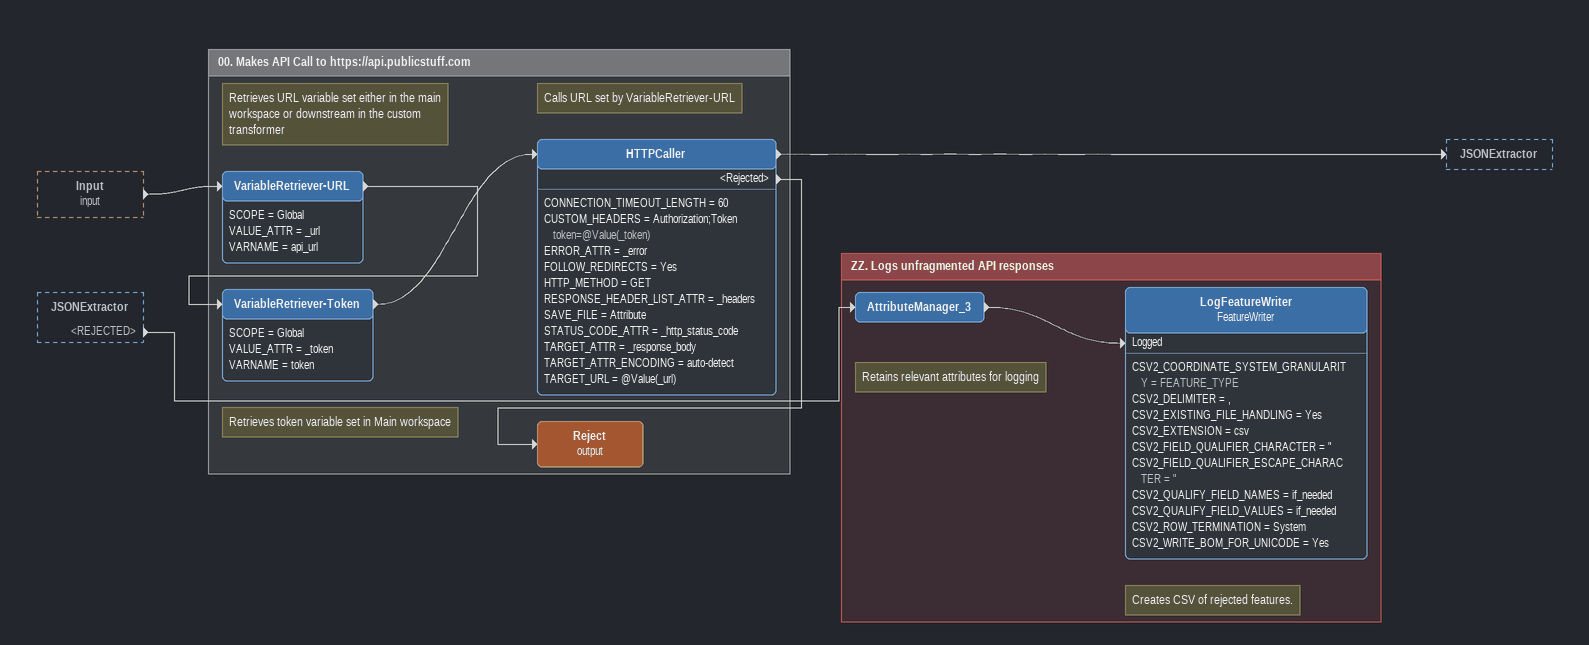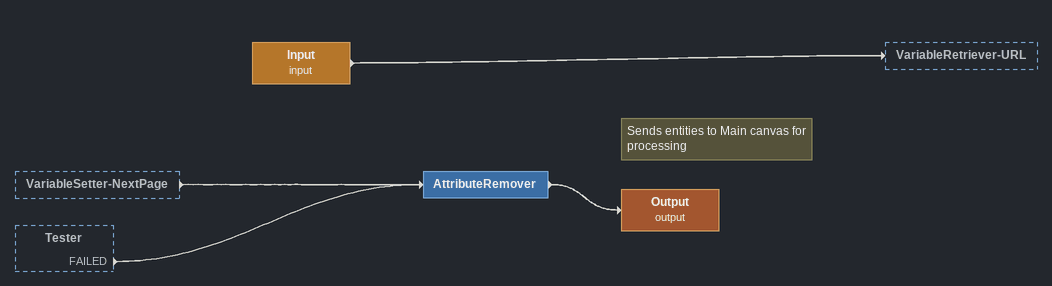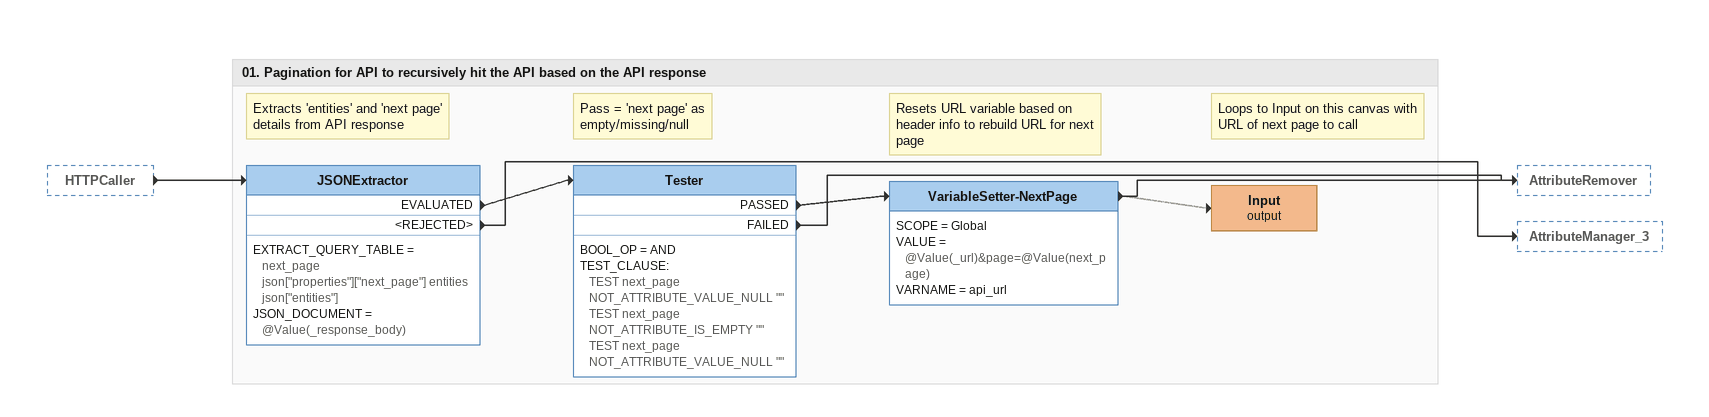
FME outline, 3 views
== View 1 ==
Input (input) [outside]
    -> VariableRetriever-URL
JSONExtractor [outside]
    <REJECTED> -> AttributeManager_3

Bookmark: 00. Makes API Call to https://api.publicstuff.com
Note: Retrieves URL variable set either in the main workspace or downstream in the custom transformer
VariableRetriever-URL
    SCOPE = Global
    VALUE_ATTR = _url
    VARNAME = api_url
    -> VariableRetriever-Token
Note: Retrieves token variable set in Main workspace
VariableRetriever-Token
    SCOPE = Global
    VALUE_ATTR = _token
    VARNAME = token
    -> HTTPCaller
Note: Calls URL set by VariableRetriever-URL
HTTPCaller
    CONNECTION_TIMEOUT_LENGTH = 60
    CUSTOM_HEADERS = Authorization;Token token=@Value(_token)
    ERROR_ATTR = _error
    FOLLOW_REDIRECTS = Yes
    HTTP_METHOD = GET
    RESPONSE_HEADER_LIST_ATTR = _headers
    SAVE_FILE = Attribute
    STATUS_CODE_ATTR = _http_status_code
    TARGET_ATTR = _response_body
    TARGET_ATTR_ENCODING = auto-detect
    TARGET_URL = @Value(_url)
    -> JSONExtractor
    <Rejected> -> Reject (output)
Reject (output)

Bookmark: ZZ. Logs unfragmented API responses
Note: Retains relevant attributes for logging
AttributeManager_3
    -> LogFeatureWriter [Logged]
Note: Creates CSV of rejected features.
LogFeatureWriter: FeatureWriter
    CSV2_COORDINATE_SYSTEM_GRANULARITY = FEATURE_TYPE
    CSV2_DELIMITER = ,
    CSV2_EXISTING_FILE_HANDLING = Yes
    CSV2_EXTENSION = csv
    CSV2_FIELD_QUALIFIER_CHARACTER = "
    CSV2_FIELD_QUALIFIER_ESCAPE_CHARACTER = "
    CSV2_QUALIFY_FIELD_NAMES = if_needed
    CSV2_QUALIFY_FIELD_VALUES = if_needed
    CSV2_ROW_TERMINATION = System
    CSV2_WRITE_BOM_FOR_UNICODE = Yes

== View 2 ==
VariableSetter-NextPage [outside]
    -> AttributeRemover
Tester [outside]
    FAILED -> AttributeRemover
Input (input)
    -> VariableRetriever-URL
AttributeRemover
    -> Output (output)
Note: Sends entities to Main canvas for processing
Output (output)

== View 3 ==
HTTPCaller [outside]
    -> JSONExtractor

Bookmark: 01. Pagination for API to recursively hit the API based on the API response
Note: Extracts 'entities' and 'next page' details from API response
JSONExtractor
    EXTRACT_QUERY_TABLE = next_page json["properties"]["next_page"] entities json["entities"]
    JSON_DOCUMENT = @Value(_response_body)
    EVALUATED -> Tester
    <REJECTED> -> AttributeManager_3
Note: Pass = 'next page' as empty/missing/null
Tester
    BOOL_OP = AND
    TEST_CLAUSE:
      TEST next_page NOT_ATTRIBUTE_VALUE_NULL ""
      TEST next_page NOT_ATTRIBUTE_IS_EMPTY ""
      TEST next_page NOT_ATTRIBUTE_VALUE_NULL ""
    PASSED -> VariableSetter-NextPage
    FAILED -> AttributeRemover
Note: Resets URL variable based on header info to rebuild URL for next page
VariableSetter-NextPage
    SCOPE = Global
    VALUE = @Value(_url)&page=@Value(next_page)
    VARNAME = api_url
    -> Input (output) [off]
    -> AttributeRemover
Note: Loops to Input on this canvas with URL of next page to call
Input (output)
